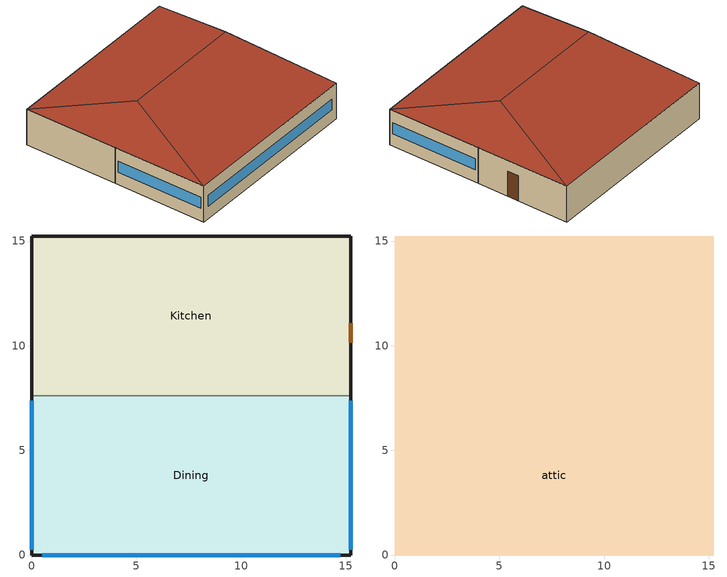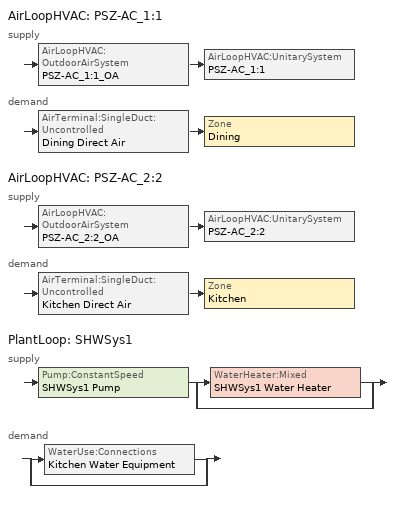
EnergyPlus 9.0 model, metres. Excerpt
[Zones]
Dining
 floor ground (Dining_Floor_Ffactor): 15.24,7.62 15.24,0 0,0 0,7.62 z0
 wall outside (nonres_ext_wall): 0,7.62 0,0 15.24,0 15.24,7.62 z0:3.05
 wall to Kitchen (int_wall): 15.24,7.62 0,7.62 z0:3.05
 window (NonreseastwestWindow_U_0.29_SHGC_0.45): 15.24,0.25 15.24,7.37 / 0,7.37 0,0.25 z1.07:1.98
 window (NonresWindow_U_0.29_SHGC_0.45): 0.51,0 14.73,0 z1.07:1.98
Kitchen
 floor ground (Kitchen_Floor_Ffactor): 15.24,15.24 15.24,7.62 0,7.62 0,15.24 z0
 wall outside (nonres_ext_wall): 15.24,7.62 15.24,15.24 0,15.24 0,7.62 z0:3.05
 door (Swinging Door_con): 15.24,10.15 15.24,11.06 z0:2.13
attic
 floor to Dining (nonres_roof_floor): 0,0 0,7.62 15.24,7.62 15.24,0 z3.05
 floor to Kitchen (nonres_roof_floor): 15.24,15.24 15.24,7.62 0,7.62 0,15.24 z3.05
 roof outside (AtticRoofDeck): 0,15.24,3.05 0,0,3.05 2.54,7.62,5.59; 15.24,0,3.05 15.24,15.24,3.05 12.7,7.62,5.59; 15.24,15.24,3.05 0,15.24,3.05 2.54,7.62,5.59 12.7,7.62,5.59; 0,0,3.05 15.24,0,3.05 12.7,7.62,5.59 2.54,7.62,5.59
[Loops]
AirLoopHVAC 'PSZ-AC_1:1'
 supply: AirLoopHVAC:OutdoorAirSystem 'PSZ-AC_1:1_OA' > AirLoopHVAC:UnitarySystem 'PSZ-AC_1:1'
 demand: AirTerminal:SingleDuct:Uncontrolled 'Dining Direct Air' > Zone 'Dining'
AirLoopHVAC 'PSZ-AC_2:2'
 supply: AirLoopHVAC:OutdoorAirSystem 'PSZ-AC_2:2_OA' > AirLoopHVAC:UnitarySystem 'PSZ-AC_2:2'
 demand: AirTerminal:SingleDuct:Uncontrolled 'Kitchen Direct Air' > Zone 'Kitchen'
PlantLoop 'SHWSys1'
 supply: Pump:ConstantSpeed 'SHWSys1 Pump' > split
  | WaterHeater:Mixed 'SHWSys1 Water Heater'
  | bypass
 demand: split
  | WaterUse:Connections 'Kitchen Water Equipment'
  | bypass
[Building]
RestaurantFastFood: North Axis {deg}=0; Terrain=City; Loads Convergence Tolerance Value=0.04; Temperature Convergence Tolerance Value {deltaC}=0.2; Solar Distribution=FullInteriorAndExterior; Maximum Number of Warmup Days=25; Minimum Number of Warmup Days=6
[Site:Location]
Site:Location=International Falls Intl Ap_MN_USA Design_Conditions; Latitude {N+ S-}=48.57; Longitude {W- E+}=-93.4; Time Zone Relative to GMT {GMT+/-}=-6; Elevation {m}=359
[SizingPeriod:DesignDay] Day of Month=21; Dry-Bulb Temperature Range Modifier Type=DefaultMultipliers; Humidity Condition Type=Wetbulb; Barometric Pressure {Pa}=97086; Rain {Yes/No}=No; Snow on ground {Yes/No}=No; Daylight Savings Time Indicator=No
Name | Month | Day Type | Maximum Dry-Bulb Temperature {C} | Daily Dry-Bulb Temperature Range {C} | Wetbulb at Maximum Dry-Bulb {C} | Wind Speed {m/s} design conditions vs. traditional 6.71 m/s (15 mph) | Wind Direction {Degrees; N=0, S=180} | Solar Model Indicator | Clearness {0.0 to 1.1} | Wind Speed {m/s} design conditions vs. traditional 3.35 m/s (7mph) | ASHRAE Clear Sky Optical Depth for Beam Irradiance (taub) | ASHRAE Clear Sky Optical Depth for Diffuse Irradiance (taud)
International Falls Intl Ap Ann Htg 99.6% Condns DB | 1 | WinterDesignDay | -32.7 | 0 | -32.7 | 2.4 | 210 | ASHRAEClearSky | 0
International Falls Intl Ap Ann Clg .4% Condns DB=>MWB | 7 | SummerDesignDay | 30.1 | 12.4 | 21.1 |  | 200 | ASHRAETau |  | 4.7 | 0.405 | 2.2
[Site:WaterMainsTemperature]
Calculation Method=Correlation; Annual average outdoor air temperature {C}=3.29167; Maximum difference in monthly average outdoor air temperatures {C}=36.6
[Site:GroundTemperature:FCfactorMethod]
January Ground Temperature {C}=5.4; February Ground Temperature {C}=-2; March Ground Temperature {C}=-14.6; April Ground Temperature {C}=-16.9; May Ground Temperature {C}=-11.5; June Ground Temperature {C}=-6.2; July Ground Temperature {C}=4; August Ground Temperature {C}=13.4; September Ground Temperature {C}=18; October Ground Temperature {C}=19.7; November Ground Temperature {C}=17.9; December Ground Temperature {C}=12.3
[Material:NoMass]
Opaque Door panel_con: MediumRough, 0.475973, 0.9, 0.7, 0.7
Nonres_Roof_Insulation: MediumSmooth, 8.09878, 0.9, 0.7, 0.7
Nonres_Exterior_Wall_Insulation: MediumSmooth, 3.06958, 0.9, 0.7, 0.7
[Construction]
Swinging Door_con: Opaque Door panel_con
InteriorFurnishings: Std Wood 6inch
AtticRoofDeck: F12 Asphalt shingles, G02 16mm plywood
int_wall: G01 13mm gypsum board, G01 13mm gypsum board
nonres_roof_floor: G01 16mm gypsum board, Nonres_Roof_Insulation
nonres_ext_wall: F07 25mm stucco, G01 16mm gypsum board, Nonres_Exterior_Wall_Insulation, G01 16mm gypsum board
NonresWindow_U_0.29_SHGC_0.45: Nonres Window Glazing Layer
NonreseastwestWindow_U_0.29_SHGC_0.45: Nonres East West Glazing Layer
[Material]
Name | Roughness | Thickness {m} | Conductivity {W/m-K} | Density {kg/m3} | Specific Heat {J/kg-K} | Thermal Absorptance | Solar Absorptance | Visible Absorptance | Absorptance:Thermal | Absorptance:Solar | Absorptance:Visible
Std Wood 6inch | MediumSmooth | 0.15 | 0.12 | 540 | 1210 | 0.9 | 0.7 | 0.7
F07 25mm stucco | Smooth | 0.0254 | 0.72 | 1856 | 840 | 0.9 | 0.7 | 0.7
F12 Asphalt shingles | VeryRough | 0.0032 | 0.04 | 1120 | 1260 |  |  |  | 0.9 | 0.7
G01 13mm gypsum board | Smooth | 0.0127 | 0.16 | 800 | 1090 |  |  |  | 0.9 | 0.7 | 0.5
G01 16mm gypsum board | MediumSmooth | 0.0159 | 0.16 | 800 | 1090
G02 16mm plywood | Smooth | 0.0159 | 0.12 | 544 | 1210
[WindowMaterial:SimpleGlazingSystem] U-Factor {W/m2-K}=1.6467; Solar Heat Gain Coefficient=0.45; Visible Transmittance=0.45
Nonres Window Glazing Layer; Nonres East West Glazing Layer
[Construction:FfactorGroundFloor] F-Factor=0.6924; Area=116.171; PerimeterExposed=30.4856
Dining_Floor_Ffactor; Kitchen_Floor_Ffactor
[Zone] Type=1; Multiplier=1; Floor Area {m2}=autocalculate
Name | Ceiling Height {m} | Volume {m3} | Part of Total Floor Area
Dining; Kitchen | 3.0488 | 354.1836 | Yes
attic | -9999 | 262.3406 | No
[InternalMass] Construction=InteriorFurnishings; Surface Area {m2}=232.343
Name | Zone
Dining_InternalMass_1 | Dining
Kitchen_InternalMass_1 | Kitchen
[People] Number of People Schedule=BLDG_OCC_SCH; Fraction Radiant=0.3; Sensible Heat Fraction=AUTOCALCULATE; Activity Level Schedule=ACTIVITY_SCH; Enable ASHRAE 55 Comfort Warnings=No; Mean Radiant Temperature Calculation Type=ZoneAveraged; Work Efficiency Schedule=WORK_EFF_SCH; Clothing Insulation Calculation Method=ClothingInsulationSchedule; Clothing Insulation Schedule=CLOTHING_SCH; Air Velocity Schedule=AIR_VELO_SCH; Thermal Comfort Model 1 Type=FANGER
Name | Zone or ZoneList | Number of People Calculation Method | Zone Floor Area per Person {m2/person} | Number of People
Dining | Dining | Area/Person | 1.327
Kitchen | Kitchen | People |  | 6.2733
[Lights] Design Level Calculation Method=Watts/Area; Return Air Fraction=0; Fraction Radiant=0.7; Fraction Visible=0.2; Fraction Replaceable=1; Return Air Fraction Calculated from Plenum Temperature=No
Name | Zone or ZoneList | Schedule | Watts per Zone Floor Area {W/m2}
Dining_Lights | Dining | BLDG_LIGHT_DINING_SCH | 6.10314
Kitchen_Lights | Kitchen | BLDG_LIGHT_KITCHEN_SCH | 10.2688
[ElectricEquipment] Design Level Calculation Method=EquipmentLevel
Name | Zone or ZoneList | Schedule | Design Level {W} | Fraction Latent | Fraction Radiant | Fraction Lost
Dining_MiscElec_Equip | Dining | BLDG_EQUIP_SCH | 13567.3 | 0.25 | 0.3 | 0
Kitchen_MiscElec_Equip | Kitchen | BLDG_EQUIP_SCH | 31468.7 | 0.25 | 0.3 | 0.3
Kitchen_Reach-in-Freezer | Kitchen | Always_on | 457.5 | 0 | 0.25 | 0
Kitchen_Reach-in-Refrigerator | Kitchen | Always_on | 570 | 0 | 0.25 | 0
[GasEquipment]
Kitchen_MiscGas_Equip: Zone or ZoneList=Kitchen; Schedule=FF_GAS_EQUIP_SCH; Design Level Calculation Method=EquipmentLevel; Design Level {W}=91932.6; Fraction Latent=0.1; Fraction Radiant=0.2; Fraction Lost=0.7
[Daylighting:Controls]
Dining_DaylCtrl: Zone=Dining; Daylighting Method=SplitFlux; Lighting Control Type=Stepped; Minimum Input Power Fraction for Continuous or ContinuousOff Dimming Control=0.3; Minimum Light Output Fraction for Continuous or ContinuousOff Dimming Control=0.2; Number of Stepped Control Steps=3; Probability Lighting will be Reset When Needed in Manual Stepped Control=1; Glare Calculation Daylighting Reference Point=Dining_DaylRefPt1; Glare Calculation Azimuth Angle of View Direction Clockwise from Zone y-Axis {deg}=180; Maximum Allowable Discomfort Glare Index=22; Daylighting Reference Point 1=Dining_DaylRefPt1; Fraction of Zone Controlled by Reference Point 1=0.38; Illuminance Setpoint at Reference Point 1 {lux}=215; Daylighting Reference Point 2=Dining_DaylRefPt2; Fraction of Zone Controlled by Reference Point 2=0; Illuminance Setpoint at Reference Point 2 {lux}=215
[ZoneInfiltration:DesignFlowRate] Temperature Term Coefficient=0; Velocity Squared Term Coefficient=0
Name | Zone or ZoneList | Schedule | Design Flow Rate Calculation Method | Flow per Exterior Surface Area {m3/s-m2} | Constant Term Coefficient | Velocity Term Coefficient | Design Flow Rate {m3/s}
Dining_Infiltration | Dining | INFIL_SCH_PNNL | flow/exteriorarea | 0.00056896 | 0 | 0.224
Dining_Door_Infiltration | Dining | DOOR_INFIL_SCH | Flow/Zone |  | 1 | 0 | 0.902835
Kitchen_Infiltration | Kitchen | INFIL_SCH_PNNL | flow/exteriorarea | 0.00056896 | 0 | 0.224
attic_Infiltration | attic | ALWAYS_ON | Flow/Zone |  | 1 | 0 | 0.0729
[Exterior:Lights] Control Option=AstronomicalClock
Name | Schedule | Design Level {W}
Exterior_Lights_a | Exterior_lighting_schedule_a | 92
Exterior_Lights_b | Exterior_lighting_schedule_b | 650
[Sizing:Zone] Zone Cooling Design Supply Air Temperature Input Method=SupplyAirTemperature; Zone Cooling Design Supply Air Temperature {C}=12.8; Zone Heating Design Supply Air Temperature Input Method=SupplyAirTemperature; Zone Heating Design Supply Air Temperature {C}=40; Zone Cooling Design Supply Air Humidity Ratio {kgWater/kgDryAir}=0.0085; Zone Heating Design Supply Air Humidity Ratio {kgWater/kgDryAir}=0.008; Cooling Design Air Flow Method=DesignDayWithLimit; Cooling Design Air Flow Rate {m3/s}=0; Cooling Minimum Air Flow Fraction=0; Heating Design Air Flow Method=DesignDay; Heating Design Air Flow Rate {m3/s}=0
Name | Design Specification Outdoor Air Object | Cooling Minimum Air Flow per Zone Floor Area {m3/s-m2} | Cooling Minimum Air Flow {m3/s}
Dining | SZ DSOA Dining | 0.00358118 | 0
Kitchen | SZ DSOA Kitchen | 0 | 1.14136
[DesignSpecification:OutdoorAir]
Name | Outdoor Air Method | Outdoor Air Flow per Zone Floor Area {m3/s-m2} | Outdoor Air Flow per Zone {m3/s}
SZ DSOA Dining | FLOW/AREA | 0.00358118 | 0
SZ DSOA Kitchen | Maximum | 0.000792347 | 1.14136
[Sizing:System] Type of Load to Size On=Sensible; Design Outdoor Air Flow Rate {m3/s}=AUTOSIZE; Central Heating Maximum System Air Flow Ratio=1; Preheat Design Temperature {C}=7; Preheat Design Humidity Ratio {kgWater/kgDryAir}=0.008; Precool Design Temperature {C}=12.8; Precool Design Humidity Ratio {kgWater/kgDryAir}=0.008; Central Cooling Design Supply Air Temperature {C}=12.8; Central Heating Design Supply Air Temperature {C}=40; 100% Outdoor Air in Cooling=No; 100% Outdoor Air in Heating=No; Central Cooling Design Supply Air Humidity Ratio {kgWater/kgDryAir}=0.0085; Central Heating Design Supply Air Humidity Ratio {kgWater/kgDryAir}=0.008; Cooling Supply Air Flow Rate Method=DesignDay; Cooling Supply Air Flow Rate {m3/s}=0; Heating Supply Air Flow Rate Method=DesignDay; Heating Supply Air Flow Rate {m3/s}=0; System Outdoor Air Method=ZoneSum; Zone Maximum Outdoor Air Fraction=1; Cooling Design Capacity Method=CoolingDesignCapacity; Cooling Design Capacity {W}=autosize; Heating Design Capacity Method=HeatingDesignCapacity; Heating Design Capacity {W}=autosize; Central Cooling Capacity Control Method=OnOff
Name | Type of Zone Sum to Use | Sizing Option
PSZ-AC_1:1 | Coincident
PSZ-AC_2:2 |  | Coincident
[Sizing:Plant]
SHWSys1: Loop Type=Heating; Design Loop Exit Temperature {C}=60; Loop Design Temperature Difference {deltaC}=5
[ZoneControl:Thermostat] Control Type Schedule=Dual Zone Control Type Sched
Name | Zone or ZoneList | Control 1
Dining Thermostat | Dining | Dining DualSPSched
Kitchen Thermostat | Kitchen | Kitchen DualSPSched
[ThermostatSetpoint:DualSetpoint]
Name | Heating Setpoint Temperature Schedule | Cooling Setpoint Temperature Schedule
Dining DualSPSched | HTGSETP_SCH_YES_OPTIMUM | CLGSETP_SCH_YES_OPTIMUM
Kitchen DualSPSched | HTGSETP_KITCHEN_SCH_YES_OPTIMUM | CLGSETP_KITCHEN_SCH_YES_OPTIMUM
[AirTerminal:SingleDuct:Uncontrolled] Availability Schedule=ALWAYS_ON; Maximum Air Flow Rate {m3/s}=AUTOSIZE
Dining Direct Air; Kitchen Direct Air
[Zone equipment]
Dining: Dining Exhaust Fan, Dining Direct Air
Kitchen: Kitchen Exhaust Fan, Kitchen Direct Air
[Fan:SystemModel]
PSZ-AC_1:1_addAQ Fan: HVACOperationSchd, AUTOSIZE, Discrete, 1, 622.5, 0.895, 1, AUTOSIZE, TotalEfficiencyAndPressure, 0.58175, 622.5, 2, 0.66, 0.4, 1, 1
PSZ-AC_2:2_addAQ Fan: HVACOperationSchd, AUTOSIZE, Discrete, 1, 622.5, 0.865, 1, AUTOSIZE, TotalEfficiencyAndPressure, 0.56225, 622.5, 2, 0.66, 0.4, 1, 1
[Fan:ZoneExhaust] Availability Schedule=Hours_of_operation
Name | Fan Total Efficiency | Pressure Rise {Pa} | Maximum Flow Rate {m3/s} | Fan Efficiency Saving of Addendum AJ (Fractional HP Fan Motors) is modelled here. | Maximum Flow Rate {m3/s} this is the real exhaust fan flow 3300 cfm. | Balanced Exhaust Fraction Schedule
Dining Exhaust Fan | 1 | 0 | 0.416067
Kitchen Exhaust Fan |  | 124.5 |  | 0.385 | 1.557427 | Kitchen Exhaust Fan Balanced Exhaust Fraction Schedule
[Coil:Cooling:DX:MultiSpeed]
PSZ-AC_1:1_CoolC DXCoil: ALWAYS_ON, AirCooled, No, No, 10, 2, Electricity, 2, 20485.6, 0.68641, 3.73224, 1.14627, 0, PSZ-AC_CoolCLennoxStandard10Ton_TGA120S2B_CapFT, PSZ-AC_CoolCLennoxStandard10Ton_TGA120S2B_CapFF, PSZ-AC_CoolCLennoxStandard10Ton_TGA120S2B_EIRFT, PSZ-AC_CoolCLennoxStandard10Ton_TGA120S2B_EIRFFF, PSZ-AC_CoolCLennoxStandard10Ton_TGA120S2B_PLR, 0.2, 0.9, 40971.13, 0.68641, 3.73224, 1.71941, 0, PSZ-AC_CoolCLennoxStandard10Ton_TGA120S2B_CapFT, PSZ-AC_CoolCLennoxStandard10Ton_TGA120S2B_CapFF, PSZ-AC_CoolCLennoxStandard10Ton_TGA120S2B_EIRFT, PSZ-AC_CoolCLennoxStandard10Ton_TGA120S2B_EIRFFF, PSZ-AC_CoolCLennoxStandard10Ton_TGA120S2B_PLR, 0.2, 0.9
PSZ-AC_2:2_CoolC DXCoil: ALWAYS_ON, AirCooled, No, No, 10, 2, Electricity, 2, 15463.29, 0.67608, 3.79883, 0.830273, 0, PSZ-AC_CoolCLennoxStandard10Ton_TGA120S2B_CapFT, PSZ-AC_CoolCLennoxStandard10Ton_TGA120S2B_CapFF, PSZ-AC_CoolCLennoxStandard10Ton_TGA120S2B_EIRFT, PSZ-AC_CoolCLennoxStandard10Ton_TGA120S2B_EIRFFF, PSZ-AC_CoolCLennoxStandard10Ton_TGA120S2B_PLR, 0.2, 0.9, 30926.58, 0.67608, 3.79883, 1.24541, 0, PSZ-AC_CoolCLennoxStandard10Ton_TGA120S2B_CapFT, PSZ-AC_CoolCLennoxStandard10Ton_TGA120S2B_CapFF, PSZ-AC_CoolCLennoxStandard10Ton_TGA120S2B_EIRFT, PSZ-AC_CoolCLennoxStandard10Ton_TGA120S2B_EIRFFF, PSZ-AC_CoolCLennoxStandard10Ton_TGA120S2B_PLR, 0.2, 0.9
[Coil:Heating:Fuel] Availability Schedule=ALWAYS_ON; Fuel Type=NaturalGas; Burner Efficiency=0.8; Nominal Capacity {W}=AUTOSIZE
PSZ-AC_1:1_HeatC; PSZ-AC_2:2_HeatC
[AirLoopHVAC:UnitarySystem] Control Type=Load; Dehumidification Control Type=None; Availability Schedule=ALWAYS_ON; Fan Placement=DrawThrough; Supply Air Fan Operating Mode Schedule=HVACOperationSchd; DX Heating Coil Sizing Ratio=1; Use DOAS DX Cooling Coil=No; Minimum Supply Air Temperature {C}=2; Latent Load Control=SensibleOnlyLoadControl; Cooling Supply Air Flow Rate Method=SupplyAirFlowRate; Cooling Supply Air Flow Rate {m3/s}=AUTOSIZE; Heating Supply Air Flow Rate Method=SupplyAirFlowRate; Heating Supply Air Flow Rate {m3/s}=AUTOSIZE; No Load Supply Air Flow Rate Method=SupplyAirFlowRate; No Load Supply Air Flow Rate {m3/s}=AUTOSIZE; Maximum Supply Air Temperature {C}=AUTOSIZE
Name | Controlling Zone or Thermostat Location | Supply Fan | Heating Coil | Cooling Coil | Design Specification Multispeed Object
PSZ-AC_1:1 | Dining | PSZ-AC_1:1_addAQ Fan | PSZ-AC_1:1_HeatC | PSZ-AC_1:1_CoolC DXCoil | PSZ-AC_1:1_Unitary_Package_DX_Perf
PSZ-AC_2:2 | Kitchen | PSZ-AC_2:2_addAQ Fan | PSZ-AC_2:2_HeatC | PSZ-AC_2:2_CoolC DXCoil | PSZ-AC_2:2_Unitary_Package_DX_Perf
[UnitarySystemPerformance:Multispeed]
PSZ-AC_1:1_Unitary_Package_DX_Perf; PSZ-AC_2:2_Unitary_Package_DX_Perf: 2, 2, No, 0.66, 1, 0.66, 1, 1
[Controller:OutdoorAir] Minimum Outdoor Air Flow Rate {m3/s}=AUTOSIZE; Maximum Outdoor Air Flow Rate {m3/s}=AUTOSIZE; Economizer Control Type=DifferentialDryBulb; Economizer Control Action Type=ModulateFlow; Lockout Type=LockoutWithHeating; Minimum Limit Type=FixedMinimum
Name | Minimum Outdoor Air Schedule | Maximum Fraction of Outdoor Air Schedule
PSZ-AC_1:1_OA_Controller | MinOA_MotorizedDamper_Sched | SZ_system_OA_Max_Frac_SCH
PSZ-AC_2:2_OA_Controller | MINOA_FFKITCH_SCHED
[AirLoopHVAC] Design Supply Air Flow Rate {m3/s}=AUTOSIZE
PSZ-AC_1:1; PSZ-AC_2:2
[Pump:ConstantSpeed]
SHWSys1 Pump: Design Flow Rate {m3/s}=autosize; Design Pump Head {Pa}=0.001; Design Power Consumption {W}=AUTOSIZE; Motor Efficiency=0.3; Fraction of Motor Inefficiencies to Fluid Stream=0; Pump Control Type=Intermittent
[WaterHeater:Mixed]
SHWSys1 Water Heater: Tank Volume {m3}=0.378541; Setpoint Temperature Schedule=SHWSys1 Water Heater Setpoint Temperature Schedule Name; Deadband Temperature Difference {deltaC}=2; Maximum Temperature Limit {C}=82.2222; Heater Control Type=Cycle; Heater Maximum Capacity {W}=29307.11; Heater Fuel Type=NATURALGAS; Heater Thermal Efficiency=0.80804; Off Cycle Parasitic Fuel Consumption Rate {W}=722; Off Cycle Parasitic Fuel Type=NATURALGAS; Off Cycle Parasitic Heat Fraction to Tank=0.8; On Cycle Parasitic Fuel Consumption Rate {W}=722; On Cycle Parasitic Fuel Type=NATURALGAS; Ambient Temperature Indicator=zone; Ambient Temperature Zone=KITCHEN; Off Cycle Loss Coefficient to Ambient Temperature {W/K}=7.56156; On Cycle Loss Coefficient to Ambient Temperature {W/K}=7.56156; Use Side Effectiveness=1; Source Side Effectiveness=1; Use Side Design Flow Rate {m3/s}=AUTOSIZE; Source Side Design Flow Rate {m3/s}=AUTOSIZE; Indirect Water Heating Recovery Time {hr}=1.5
[PlantLoop]
SHWSys1: Fluid Type=Water; Plant Equipment Operation Scheme=SHWSys1 Loop Operation Scheme List; Maximum Loop Temperature {C}=60; Minimum Loop Temperature {C}=10; Maximum Loop Flow Rate {m3/s}=AUTOSIZE; Minimum Loop Flow Rate {m3/s}=0; Plant Loop Volume {m3}=AUTOSIZE; Load Distribution Scheme=Optimal
[PlantEquipmentList]
SHWSys1 Equipment List: SHWSys1 Water Heater
[PlantEquipmentOperation:HeatingLoad]
SHWSys1 Operation Scheme: Load Range 1 Lower Limit {W}=0; Load Range 1 Upper Limit {W}=1000000000000000; Range 1 Equipment List=SHWSys1 Equipment List
[PlantEquipmentOperationSchemes]
SHWSys1 Loop Operation Scheme List: Control Scheme 1=SHWSys1 Operation Scheme; Control Scheme 1 Schedule=PlantOnSched
[AvailabilityManager:NightCycle] Applicability Schedule=Always_On; Fan Schedule=HVACOperationSchd; Control Type=CycleOnAny; Thermostat Tolerance {deltaC}=1; Cycling Run Time Control Type=FixedRunTime; Cycling Run Time {s}=1800
PSZ-AC_1:1 Availability Manager; PSZ-AC_2:2 Availability Manager
[SetpointManager:Scheduled]
SHWSys1 Loop Setpoint Manager: Control Variable=Temperature; Schedule=SHWSys1-Loop-Temp-Schedule; Setpoint Node or NodeList=SHWSys1 Supply Outlet Node
[SetpointManager:SingleZone:Heating] Control Variable=Temperature; Minimum Supply Air Temperature {C}=12.8; Maximum Supply Air Temperature {C}=40
Name | Control Zone | Setpoint Node or NodeList
SupAirTemp MngrDining - Htg | Dining | PSZ-AC_1:1 Zone Equipment Inlet Node
SupAirTemp MngrKitchen - Htg | Kitchen | PSZ-AC_2:2 Zone Equipment Inlet Node
[SetpointManager:SingleZone:Cooling] Control Variable=Temperature; Minimum Supply Air Temperature {C}=12.8; Maximum Supply Air Temperature {C}=99
Name | Control Zone | Setpoint Node or NodeList
SupAirTemp MngrDining - Clg | Dining | PSZ-AC_1:1 Supply Equipment Outlet Node
SupAirTemp MngrKitchen - Clg | Kitchen | PSZ-AC_2:2 Supply Equipment Outlet Node
[SetpointManager:MixedAir] Control Variable=Temperature
Name | Setpoint Node or NodeList
PSZ-AC_1:1_CoolC SAT Manager | PSZ-AC_1:1_CoolC-PSZ-AC_1:1_HeatCNode
PSZ-AC_1:1_HeatC MixedAir Manager | PSZ-AC_1:1_HeatC-PSZ-AC_1:1 FanNode
PSZ-AC_1:1_OAMixed Air Temp Manager | PSZ-AC_1:1_OA-PSZ-AC_1:1_CoolCNode
PSZ-AC_2:2_CoolC SAT Manager | PSZ-AC_2:2_CoolC-PSZ-AC_2:2_HeatCNode
PSZ-AC_2:2_HeatC MixedAir Manager | PSZ-AC_2:2_HeatC-PSZ-AC_2:2 FanNode
PSZ-AC_2:2_OAMixed Air Temp Manager | PSZ-AC_2:2_OA-PSZ-AC_2:2_CoolCNode
[Refrigeration:Case] Availability Schedule=ALWAYS_ON; Zone=Kitchen; Rated Ambient Temperature {C}=23.88; Rated Ambient Relative Humidity {percent}=55; Latent Case Credit Curve Type=CaseTemperatureMethod; Standard Case Lighting Power per Unit Length {W/m}=33; Case Lighting Schedule=walkin_occ_lght_sch; Fraction of Lighting Energy to Case=1; Case Anti-Sweat Heater Power per Unit Length {W/m}=0; Minimum Anti-Sweat Heater Power per Unit Length {W/m}=0; Anti-Sweat Heater Control Type=None; Humidity at Zero Anti-Sweat Heater Energy {percent}=0; Case Height {m}=0; Defrost Energy Correction Curve Type=None
Name | Rated Total Cooling Capacity per Unit Length {W/m} | Rated Latent Heat Ratio | Rated Runtime Fraction | Case Length {m} | Case Operating Temperature {C} | Latent Case Credit Curve | Standard Case Fan Power per Unit Length {W/m} | Operating Case Fan Power per Unit Length {W/m} | Fraction of Anti-Sweat Heater Energy to Case | Case Defrost Power per Unit Length {W/m} | Case Defrost Type | Case Defrost Schedule | Case Defrost Drip-Down Schedule | Under Case HVAC Return Air Fraction | Refrigerated Case Restocking Schedule | Case Credit Fraction Schedule
Kitchen_Case:1_WALKINFREEZER | 688 | 0.1 | 0.4 | 2.44 | -23 | Kitchen_Case:1_WALKINFREEZERSingleShelfHorizontal_LatentEnergyMult | 21.1429 | 21.1429 | 0 | 1291.7 | Electric | Kitchen_Case:1_WALKINFREEZER_CaseDefrost2aDaySched | Kitchen_Case:1_WALKINFREEZER_CaseDripDown2aDaySched | 0 | Kitchen_Case:1_WALKINFREEZER_WalkInStockingSched | Kitchen_Case:1_WALKINFREEZER_CaseCreditReduxSched
Kitchen_Case:2_SELFCONTAINEDDISPLAYCASE | 734 | 0.08 | 0.85 | 3.05 | 2 | Kitchen_Case:2_SELFCONTAINEDDISPLAYCASEMultiShelfVertical_LatentEnergyMult | 18.8571 | 18.8571 | 0.2 | 0 | None |  |  | 0.05 | Kitchen_Case:2_SELFCONTAINEDDISPLAYCASE_CaseStockingSched
[Refrigeration:CompressorRack] Heat Rejection Location=ZONE; Design Condenser Fan Power {W}=330; Condenser Type=AIRCOOLED
Name | Design Compressor Rack COP {W/W} | Compressor Rack COP Function of Temperature Curve | Condenser Fan Power Function of Temperature Curve | Refrigeration Case Name or WalkIn Name or CaseAndWalkInList
RACK1 | 1.5 | RACK1_RackCOPfTCurve | RACK1_RackCondFanCurve2 | RACK1CaseList
RACK2 | 3 | RACK2_RackCOPfTCurve |  | RACK2CaseList
[Refrigeration:CaseAndWalkInList]
Name | Case or WalkIn 1
RACK1CaseList | Kitchen_Case:1_WALKINFREEZER
RACK2CaseList | Kitchen_Case:2_SELFCONTAINEDDISPLAYCASE
[WaterUse:Equipment]
Kitchen Water Equipment: Peak Flow Rate {m3/s}=9.598E-5; Flow Rate Fraction Schedule=BLDG_SWH_SCH; Target Temperature Schedule=Kitchen Water Equipment Temp Sched; Hot Water Supply Temperature Schedule=Kitchen Water Equipment Hot Supply Temp Sched; Zone=Kitchen; Sensible Fraction Schedule=Kitchen Water Equipment Sensible fract sched; Latent Fraction Schedule=Kitchen Water Equipment Latent fract sched
[WaterUse:Connections]
Kitchen Water Equipment: Water Use Equipment 1=Kitchen Water Equipment
[EnergyManagementSystem:Sensor]
OAT_F: Output:Variable or Output:Meter=Site Outdoor Air Drybulb Temperature
[Schedule:Compact]
BLDG_LIGHT_DINING_SCH: Through: 12/31, For: Weekday, Until: 1:00, 0.142755, Until: 5:00, 0.15, Until: 6:00, 0.19034, Until: 8:00, 0.38068, Until: 10:00, 0.57102, Until: 22:00, 0.85653, Until: 23:00, 0.47585, Until: 24:00, 0.28551, For: Saturday, Until: 1:00, 0.19034, Until: 6:00, 0.15, Until: 8:00, 0.28551, Until: 10:00, 0.57102, Until: 17:00, 0.76136, Until: 22:00, 0.85653, Until: 23:00, 0.47585, Until: 24:00, 0.28551, For: SummerDesignDay, Until: 24:00, 1, For: WinterDesignDay, Until: 24:00, 0, For: Sunday Holidays AllOtherDays, Until: 1:00, 0.19034, Until: 6:00, 0.15, Until: 8:00, 0.28551, Until: 10:00, 0.47585, Until: 16:00, 0.66619, Until: 22:00, 0.57102, Until: 23:00, 0.47585, Until: 24:00, 0.28551
BLDG_LIGHT_KITCHEN_SCH: Through: 12/31, For: Weekday, Until: 1:00, 0.13302, Until: 5:00, 0.15, Until: 6:00, 0.17736, Until: 8:00, 0.35472, Until: 10:00, 0.53208, Until: 22:00, 0.79812, Until: 23:00, 0.4434, Until: 24:00, 0.26604, For: Saturday, Until: 1:00, 0.17736, Until: 6:00, 0.15, Until: 8:00, 0.26604, Until: 10:00, 0.53208, Until: 17:00, 0.70944, Until: 22:00, 0.79812, Until: 23:00, 0.4434, Until: 24:00, 0.26604, For: SummerDesignDay, Until: 24:00, 1, For: WinterDesignDay, Until: 24:00, 0, For: Sunday Holidays AllOtherDays, Until: 1:00, 0.17736, Until: 6:00, 0.15, Until: 8:00, 0.26604, Until: 10:00, 0.4434, Until: 16:00, 0.62076, Until: 22:00, 0.53208, Until: 23:00, 0.4434, Until: 24:00, 0.26604
BLDG_EQUIP_SCH: Through: 12/31, For: Weekdays, Until: 01:00, 0.03, Until: 02:00, 0.02, Until: 03:00, 0.03, Until: 04:00, 0.02, Until: 05:00, 0.05, Until: 06:00, 0.12, Until: 07:00, 0.13, Until: 08:00, 0.15, Until: 09:00, 0.18, Until: 10:00, 0.21, Until: 11:00, 0.26, Until: 12:00, 0.29, Until: 13:00, 0.27, Until: 14:00, 0.25, Until: 15:00, 0.23, Until: 16:00, 0.23, Until: 17:00, 0.26, Until: 18:00, 0.26, Until: 19:00, 0.24, Until: 20:00, 0.22, Until: 21:00, 0.2, Until: 22:00, 0.18, Until: 23:00, 0.09, Until: 24:00, 0.03, For: Saturday, Until: 01:00, 0.03, Until: 02:00, 0.02, Until: 03:00, 0.03, Until: 04:00, 0.02, Until: 05:00, 0.05, Until: 06:00, 0.12, Until: 07:00, 0.13, Until: 08:00, 0.15, Until: 09:00, 0.18, Until: 10:00, 0.21, Until: 11:00, 0.26, Until: 12:00, 0.29, Until: 13:00, 0.27, Until: 14:00, 0.25, Until: 15:00, 0.23, Until: 16:00, 0.23, Until: 17:00, 0.26, Until: 18:00, 0.26, Until: 19:00, 0.24, Until: 20:00, 0.22, Until: 21:00, 0.2, Until: 22:00, 0.18, Until: 23:00, 0.09, Until: 24:00, 0.03, For: SummerDesignDay, Until: 24:00, 0.29, For: WinterDesignDay, Until: 24:00, 0, For: Sunday Holidays AllOtherDays, Until: 01:00, 0.03, Until: 02:00, 0.02, Until: 03:00, 0.03, Until: 04:00, 0.02, Until: 05:00, 0.05, Until: 06:00, 0.12, Until: 07:00, 0.13, Until: 08:00, 0.15, Until: 09:00, 0.18, Until: 10:00, 0.21, Until: 11:00, 0.26, Until: 12:00, 0.29, Until: 13:00, 0.27, Until: 14:00, 0.25, Until: 15:00, 0.23, Until: 16:00, 0.23, Until: 17:00, 0.26, Until: 18:00, 0.26, Until: 19:00, 0.24, Until: 20:00, 0.22, Until: 21:00, 0.2, Until: 22:00, 0.18, Until: 23:00, 0.09, Until: 24:00, 0.03
FF_GAS_EQUIP_SCH: Through: 12/31, For: Weekdays Saturday, Until: 01:00, 0.03, Until: 02:00, 0.02, Until: 03:00, 0.03, Until: 04:00, 0.02, Until: 05:00, 0.05, Until: 06:00, 0.12, Until: 07:00, 0.13, Until: 08:00, 0.15, Until: 09:00, 0.18, Until: 10:00, 0.21, Until: 11:00, 0.26, Until: 12:00, 0.29, Until: 13:00, 0.27, Until: 14:00, 0.25, Until: 15:00, 0.23, Until: 16:00, 0.23, Until: 17:00, 0.26, Until: 18:00, 0.26, Until: 19:00, 0.24, Until: 20:00, 0.22, Until: 21:00, 0.2, Until: 22:00, 0.18, Until: 23:00, 0.09, Until: 24:00, 0.03, For: SummerDesignDay, Until: 24:00, 0.29, For: WinterDesignDay, Until: 24:00, 0, For: Sunday Holidays AllOtherDays, Until: 01:00, 0.03, Until: 02:00, 0.02, Until: 03:00, 0.03, Until: 04:00, 0.02, Until: 05:00, 0.05, Until: 06:00, 0.12, Until: 07:00, 0.13, Until: 08:00, 0.15, Until: 09:00, 0.18, Until: 10:00, 0.21, Until: 11:00, 0.26, Until: 12:00, 0.29, Until: 13:00, 0.27, Until: 14:00, 0.25, Until: 15:00, 0.23, Until: 16:00, 0.23, Until: 17:00, 0.26, Until: 18:00, 0.26, Until: 19:00, 0.24, Until: 20:00, 0.22, Until: 21:00, 0.2, Until: 22:00, 0.18, Until: 23:00, 0.09, Until: 24:00, 0.03
BLDG_OCC_SCH: Through: 12/31, For: Weekdays, Until: 01:00, 0.05, Until: 05:00, 0, Until: 06:00, 0.05, Until: 07:00, 0.1, Until: 10:00, 0.4, Until: 11:00, 0.2, Until: 12:00, 0.5, Until: 13:00, 0.8, Until: 14:00, 0.7, Until: 15:00, 0.4, Until: 16:00, 0.2, Until: 17:00, 0.25, Until: 18:00, 0.5, Until: 21:00, 0.8, Until: 22:00, 0.5, Until: 23:00, 0.35, Until: 24:00, 0.2, For: SummerDesignDay, Until: 24:00, 1, For: WinterDesignDay, Until: 24:00, 0, For: Saturday, Until: 01:00, 0.05, Until: 06:00, 0, Until: 07:00, 0.05, Until: 09:00, 0.5, Until: 10:00, 0.4, Until: 11:00, 0.2, Until: 12:00, 0.45, Until: 14:00, 0.5, Until: 15:00, 0.35, Until: 18:00, 0.3, Until: 19:00, 0.7, Until: 20:00, 0.9, Until: 21:00, 0.7, Until: 22:00, 0.65, Until: 23:00, 0.55, Until: 24:00, 0.35, For: Sunday Holidays AllOtherDays, Until: 01:00, 0.05, Until: 06:00, 0, Until: 07:00, 0.05, Until: 09:00, 0.5, Until: 11:00, 0.2, Until: 12:00, 0.3, Until: 14:00, 0.5, Until: 15:00, 0.3, Until: 16:00, 0.2, Until: 17:00, 0.25, Until: 18:00, 0.35, Until: 19:00, 0.55, Until: 20:00, 0.65, Until: 21:00, 0.7, Until: 22:00, 0.35, Until: 24:00, 0.2
DOOR_INFIL_SCH: Through: 12/31, For: Weekdays, Until: 06:00, 0, Until: 07:00, 0.144, Until: 10:00, 0.462, Until: 11:00, 0.258, Until: 12:00, 0.558, Until: 13:00, 0.829, Until: 14:00, 0.74, Until: 15:00, 0.462, Until: 16:00, 0.258, Until: 17:00, 0.363, Until: 18:00, 0.558, Until: 21:00, 0.829, Until: 22:00, 0.558, Until: 23:00, 0.363, Until: 24:00, 0.258, For: SummerDesignDay, Until: 24:00, 1, For: WinterDesignDay, Until: 24:00, 0, For: Saturday, Until: 06:00, 0, Until: 07:00, 0.144, Until: 09:00, 0.558, Until: 10:00, 0.462, Until: 11:00, 0.258, Until: 12:00, 0.462, Until: 14:00, 0.558, Until: 15:00, 0.462, Until: 18:00, 0.363, Until: 19:00, 0.74, Until: 20:00, 0.915, Until: 21:00, 0.74, Until: 22:00, 0.65, Until: 23:00, 0.558, Until: 24:00, 0.363, For: Sunday Holidays AllOtherDays, Until: 06:00, 0, Until: 07:00, 0.144, Until: 09:00, 0.558, Until: 11:00, 0.258, Until: 12:00, 0.363, Until: 14:00, 0.558, Until: 15:00, 0.363, Until: 16:00, 0.258, Until: 17:00, 0.363, Until: 18:00, 0.462, Until: 19:00, 0.558, Until: 20:00, 0.65, Until: 21:00, 0.74, Until: 22:00, 0.462, Until: 24:00, 0.258
BLDG_SWH_SCH: Through: 12/31, For: Weekdays, Until: 01:00, 0, Until: 06:00, 0, Until: 07:00, 0.15, Until: 08:00, 0.15, Until: 09:00, 0.33, Until: 10:00, 0.13, Until: 11:00, 0.1, Until: 12:00, 0.72, Until: 13:00, 0.31, Until: 14:00, 0.98, Until: 15:00, 0.92, Until: 16:00, 0.22, Until: 17:00, 0.31, Until: 18:00, 0.23, Until: 19:00, 0.16, Until: 20:00, 0.1, Until: 21:00, 0.4, Until: 22:00, 0.42, Until: 23:00, 0.43, Until: 24:00, 0.15, For: SummerDesignDay WinterDesignDay, Until: 01:00, 0, Until: 06:00, 0, Until: 07:00, 0, Until: 08:00, 0.15, Until: 09:00, 0.15, Until: 10:00, 0.15, Until: 11:00, 0.1, Until: 12:00, 0.72, Until: 13:00, 0.6, Until: 14:00, 0.98, Until: 15:00, 0.92, Until: 16:00, 0.25, Until: 17:00, 0.25, Until: 18:00, 0.23, Until: 19:00, 0.16, Until: 20:00, 0.1, Until: 21:00, 0.4, Until: 22:00, 0.42, Until: 23:00, 0.43, Until: 24:00, 0.15, For: Sunday Holidays AllOtherDays, Until: 01:00, 0, Until: 06:00, 0, Until: 07:00, 0, Until: 08:00, 0.15, Until: 09:00, 0.15, Until: 10:00, 0.15, Until: 11:00, 0.1, Until: 12:00, 0.72, Until: 13:00, 0.6, Until: 14:00, 0.98, Until: 15:00, 0.92, Until: 16:00, 0.25, Until: 17:00, 0.25, Until: 18:00, 0.23, Until: 19:00, 0.16, Until: 20:00, 0.1, Until: 21:00, 0.4, Until: 22:00, 0.42, Until: 23:00, 0.43, Until: 24:00, 0
Hours_of_operation; HVACOperationSchd: Through: 12/31, For: Weekday SummerDesignDay, Until: 01:00, 1, Until: 05:00, 0, Until: 24:00, 1, For: Saturday WinterDesignDay, Until: 01:00, 1, Until: 05:00, 0, Until: 24:00, 1, For: Sunday Holidays AllOtherDays, Until: 01:00, 1, Until: 05:00, 0, Until: 24:00, 1
PlantOnSched; ALWAYS_ON: Through: 12/31, For: AllDays, Until: 24:00, 1
HTGSETP_SCH_YES_OPTIMUM: Through: 12/31, For: WinterDesignDay, Until: 05:00, 15.56, Until: 06:00, 18.33, Until: 24:00, 21.11, For: Weekdays, Until: 03:00, 15.56, Until: 04:00, 17.8, Until: 05:00, 20, Until: 24:00, 21.11, For: SummerDesignDay, Until: 24:00, 15.56, For: Saturday, Until: 03:00, 15.56, Until: 04:00, 17.8, Until: 05:00, 20, Until: 24:00, 21.11, For: Sunday Holidays AllOtherDays, Until: 03:00, 15.56, Until: 04:00, 17.8, Until: 05:00, 20, Until: 24:00, 21.11
CLGSETP_SCH_YES_OPTIMUM: Through: 12/31, For: SummerDesignDay, Until: 05:00, 30, Until: 06:00, 26.67, Until: 24:00, 23.89, For: Weekdays, Until: 03:00, 30, Until: 04:00, 27.8, Until: 05:00, 25.6, Until: 24:00, 23.89, For: Saturday, Until: 03:00, 30, Until: 04:00, 27.8, Until: 05:00, 25.6, Until: 24:00, 23.89, For: WinterDesignDay, Until: 24:00, 30, For: Sunday Holidays AllOtherDays, Until: 03:00, 30, Until: 04:00, 27.8, Until: 05:00, 25.6, Until: 24:00, 23.89
HTGSETP_KITCHEN_SCH_YES_OPTIMUM: Through: 12/31, For: WinterDesignDay, Until: 05:00, 15.56, Until: 06:00, 17.22, Until: 24:00, 18.89, For: Weekdays, Until: 03:00, 15.56, Until: 04:00, 16.7, Until: 05:00, 17.8, Until: 24:00, 18.89, For: SummerDesignDay, Until: 24:00, 15.56, For: Saturday, Until: 03:00, 15.56, Until: 04:00, 16.7, Until: 05:00, 17.8, Until: 24:00, 18.89, For: Sunday Holidays AllOtherDays, Until: 03:00, 15.56, Until: 04:00, 16.7, Until: 05:00, 17.8, Until: 24:00, 18.89
CLGSETP_KITCHEN_SCH_YES_OPTIMUM: Through: 12/31, For: SummerDesignDay, Until: 05:00, 30, Until: 06:00, 28.33, Until: 24:00, 26.11, For: Weekdays, Until: 03:00, 30, Until: 04:00, 28.9, Until: 05:00, 27.8, Until: 24:00, 26.11, For: Saturday, Until: 03:00, 30, Until: 04:00, 28.9, Until: 05:00, 27.8, Until: 24:00, 26.11, For: WinterDesignDay, Until: 24:00, 30, For: Sunday Holidays AllOtherDays, Until: 03:00, 30, Until: 04:00, 28.9, Until: 05:00, 27.8, Until: 24:00, 26.11
MinOA_MotorizedDamper_Sched: Through: 12/31, For: Weekday SummerDesignDay, Until: 01:00, 1, Until: 06:00, 0, Until: 24:00, 1, For: Saturday WinterDesignDay, Until: 01:00, 1, Until: 06:00, 0, Until: 24:00, 1, For: Sunday Holidays AllOtherDays, Until: 01:00, 1, Until: 06:00, 0, Until: 24:00, 1
MinOA_FFKitch_Sched: Through: 12/31, For: Weekdays SummerDesignDay, Until: 06:00, 0, Until: 24:00, 1, For: Saturday, Until: 06:00, 0, Until: 24:00, 1, For: WinterDesignDay, Until: 24:00, 1, For: Sunday Holidays AllOtherDays, Until: 06:00, 0, Until: 24:00, 1
Dual Zone Control Type Sched: Through: 12/31, For: AllDays, Until: 24:00, 4
ACTIVITY_SCH: Through: 12/31, For: AllDays, Until: 24:00, 120
WORK_EFF_SCH: Through: 12/31, For: AllDays, Until: 24:00, 0
AIR_VELO_SCH; Kitchen Water Equipment Sensible fract sched: Through: 12/31, For: AllDays, Until: 24:00, 0.2
CLOTHING_SCH: Through: 04/30, For: AllDays, Until: 24:00, 1, Through: 09/30, For: AllDays, Until: 24:00, 0.5, Through: 12/31, For: AllDays, Until: 24:00, 1
Kitchen Water Equipment Latent fract sched: Through: 12/31, For: AllDays, Until: 24:00, 0.05
Kitchen Water Equipment Temp Sched; SHWSys1-Loop-Temp-Schedule; SHWSys1 Water Heater Setpoint Temperature Schedule Name: Through: 12/31, For: AllDays, Until: 24:00, 60
Kitchen Water Equipment Hot Supply Temp Sched: Through: 12/31, For: AllDays, Until: 24:00, 55
Kitchen_Case:1_WALKINFREEZER_CaseDefrost2aDaySched: Through: 12/31, For:AllDays, Interpolate:Average, Until: 11:00, 0, Until: 11:20, 1, Until: 23:00, 0, Until: 23:20, 1, Until: 24:00, 0
Kitchen_Case:1_WALKINFREEZER_CaseDripDown2aDaySched: Through: 12/31, For:AllDays, Interpolate:Average, Until: 11:00, 0, Until: 11:30, 1, Until: 23:00, 0, Until: 23:30, 1, Until: 24:00, 0
Kitchen_Case:1_WALKINFREEZER_WalkInStockingSched: Through: 12/31, For: Tuesday Friday, Until: 4:00, 0, Until: 5:00, 725, Until: 6:00, 417, Until: 7:00, 290, Until: 24:00, 0, For: AllOtherDays, Until: 4:00, 0, Until: 5:00, 125, Until: 6:00, 117, Until: 7:00, 90, Until: 19:00, 0, Until: 20:00, 125, Until: 21:00, 117, Until: 22:00, 90, Until: 24:00, 0
Kitchen_Case:1_WALKINFREEZER_CaseCreditReduxSched: Through: 12/31, For:AllDays, Interpolate:No, Until: 7:00, 0.2, Until: 21:00, 0.4, Until: 24:00, 0.2
Kitchen_Case:2_SELFCONTAINEDDISPLAYCASE_CaseStockingSched: Through: 12/31, For:AllDays, Until: 6:00, 0, Until: 7:00, 50, Until: 9:00, 70, Until: 10:00, 80, Until: 11:00, 70, Until: 13:00, 50, Until: 14:00, 80, Until: 15:00, 90, Until: 16:00, 80, Until: 24:00, 0
walkin_occ_lght_SCH: Through: 12/31, For: Weekday, Until: 5:00, 0.15, Until: 6:00, 0.104, Until: 8:00, 0.208, Until: 10:00, 0.312, Until: 22:00, 0.468, Until: 23:00, 0.26, Until: 24:00, 0.156, For: Saturday, Until: 1:00, 0.2, Until: 6:00, 0.15, Until: 8:00, 0.156, Until: 10:00, 0.312, Until: 17:00, 0.416, Until: 22:00, 0.468, Until: 23:00, 0.26, Until: 24:00, 0.156, For: SummerDesignDay, Until: 24:00, 1, For: WinterDesignDay, Until: 24:00, 0, For: Sunday Holidays AllOtherDays, Until: 1:00, 0.2, Until: 6:00, 0.15, Until: 8:00, 0.156, Until: 10:00, 0.26, Until: 16:00, 0.364, Until: 22:00, 0.312, Until: 23:00, 0.26, Until: 24:00, 0.156
Exterior_lighting_schedule_a: Through:12/31, For:AllDays, Until: 01:00, 1, Until: 06:00, 0, Until: 24:00, 1
Exterior_lighting_schedule_b: Through:12/31, For:AllDays, Until: 01:00, 1, Until: 06:00, 0.7, Until: 24:00, 1
Kitchen Exhaust Fan Balanced Exhaust Fraction Schedule: Through: 12/31, For: Weekday SummerDesignDay, Until: 01:00, 0.26715, Until: 05:00, 0, Until: 24:00, 0.26715, For: Saturday WinterDesignDay, Until: 01:00, 0.26715, Until: 05:00, 0, Until: 24:00, 0.26715, For: Sunday Holidays AllOtherDays, Until: 01:00, 0.26715, Until: 05:00, 0, Until: 24:00, 0.26715
[SCHEDULE:COMPACT]
INFIL_SCH_PNNL: Through: 12/31, For: Weekdays SummerDesignDay, Until: 01:00, 0.25, Until: 05:00, 1, Until: 24:00, 0.25, For: Saturday WinterDesignDay, Until: 01:00, 0.25, Until: 05:00, 1, Until: 24:00, 0.25, For: Sunday Holidays AllOtherDays, Until: 01:00, 0.25, Until: 05:00, 1, Until: 24:00, 0.25
[Schedule:Constant]
SZ_system_OA_Max_Frac_SCH: Fraction, 0.7
[Curve:Quadratic]
Name | Coefficient1 Constant | Coefficient2 x | Coefficient3 x**2 | Minimum Value of x | Maximum Value of x
RACK1_RackCOPfTCurve | 1.7603 | -0.0377 | 0.0004 | 10 | 35
RACK1_RackCondFanCurve2 | 0 | 0.0286 | 0 | 0 | 35
RACK2_RackCOPfTCurve | 1 | 0 | 0 | 0 | 50
PSZ-AC_CoolCLennoxStandard10Ton_TGA120S2B_CapFF | 0.77136 | 0.34053 | -0.11088 | 0.75918 | 1.13877
PSZ-AC_CoolCLennoxStandard10Ton_TGA120S2B_EIRFFF | 1.2055 | -0.32953 | 0.12308 | 0.75918 | 1.13877
PSZ-AC_CoolCLennoxStandard10Ton_TGA120S2B_PLR | 0.771 | 0.229 | 0 | 0 | 1
[Curve:Cubic] Minimum Value of x=-35; Maximum Value of x=20
Name | Coefficient1 Constant | Coefficient2 x | Coefficient3 x**2 | Coefficient4 x**3
Kitchen_Case:1_WALKINFREEZERSingleShelfHorizontal_LatentEnergyMult | 0.0236 | 0.0006 | 0 | 0
Kitchen_Case:2_SELFCONTAINEDDISPLAYCASEMultiShelfVertical_LatentEnergyMult | 0.0265263 | 0.00107803 | 6.02558e-05 | 1.23732e-06
[Curve:Biquadratic] Minimum Value of x=17; Maximum Value of x=22; Minimum Value of y=29; Maximum Value of y=46
Name | Coefficient1 Constant | Coefficient2 x | Coefficient3 x**2 | Coefficient4 y | Coefficient5 y**2 | Coefficient6 x*y
PSZ-AC_CoolCLennoxStandard10Ton_TGA120S2B_CapFT | 0.42415 | 0.04426 | -0.00042 | 0.00333 | -0.00008 | -0.00021
PSZ-AC_CoolCLennoxStandard10Ton_TGA120S2B_EIRFT | 1.23649 | -0.02431 | 0.00057 | -0.01434 | 0.00063 | -0.00038
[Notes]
The DOE Prototype Building Models were developed by Pacific Northwest National Laboratory (PNNL), under contract with the U.S.
Department of Energy (DOE).  These building models were derived from DOE's Commercial Reference Building Models with modifications
based on input from the ASHRAE Standard 90.1 committee, the Advanced Energy Design Guide series, and building industry experts. The
prototypes models were developed to quantify energy saving impacts from newly published editions of ASHRAE Standard 90.1, 189.1, IECC,
and other energy codes and standards.  The basic building descriptions can be found in the Scorecards posted at www.energycodes.gov
website. The recommended citation of the prototype models is
DOE and PNNL. 2020. Commercial Prototype Building Models, Richland, WA, Pacific Northwest National Laboratory. Available at https://www.energycodes.gov/development/commercial/prototype_models.
Detailed descriptions of the prototype model development and addenda modeling strategies can be found in the following  reports:
DOE, 2020. Preliminary Energy Savings Analysis: ANSI/ASHRAE/IES Standard 90.1-2019. Report prepared by Zhang, J., M. Rosenberg, J.
Lerond, Y. Xie, Nambia, C., Y. Chen, R. Hart, M. Halverson, D. Maddox, and S. Goel, Richland, WA, Pacific Northwest National Laboratory.
Zhang, J., Y. Chen, Y. Xie, M. Rosenberg, R. Hart. Energy and Energy Cost Savings Analysis of the 2018 IECC for Commercial Buildings.
2018. PNNL-28125. Richland, WA: Pacific Northwest National Laboratory.
DOE. 2017. Energy Savings Analysis: ANSI/ASHRAE/IES Standard 90.1-2016. Prepared by Athalye, R.A, M.A. Halverson, M.I. Rosenberg, B. Liu,
J. Zhang, R. Hart, V.V. Mendon, S. Goel, Y. Chen, Y. Xie, and M. Zhao, Richland, WA, Pacific Northwest National Laboratory. https://www.energycodes.gov/sites/default/files/documents/02202018_Standard_90.1-2016_Determination_TSD.pdf.
Zhang, J., Y. Xie, R.A. Athalye, J. Zhuge, M. Rosenberg, R. Hart, and B. Liu. Energy and Energy Cost Savings Analysis of the 2015 IECC
for Commercial Buildings. 2015. PNNL-24269 Rev. 1. Richland, WA: Pacific Northwest National
Laboratory. https://www.energycodes.gov/sites/default/files/documents/2015_IECC_Commercial_Analysis.pdf.
Halverson M.A., M.I. Rosenberg, W. Wang, J. Zhang, V.V. Mendon, R.A. Athalye, Y. Xie, R. Hart, S. Goel, 2014. ANSI/ASHRAE/IES Standard
90.1-2013 Determination of Energy Savings: Quantitative Analysis, PNNL-23479. Richland, WA: Pacific Northwest National Laboratory. https://www.energycodes.gov/sites/default/files/documents/901-2013_finalCommercialDeterminationQuantitativeAnalysis_TSD_0.pdf.
Goel S., R.A. Athalye, W. Wang, J. Zhang, M.I. Rosenberg, Y. Xie, and R. Hart, et al. 2014. Enhancements to ASHRAE Standard 90.1
Prototype Building Models. PNNL-23269. Richland, WA: Pacific Northwest National Laboratory. https://www.pnnl.gov/main/publications/external/technical_reports/PNNL-23269.pdf.
Zhang J., R.A. Athalye, R. Hart, M.I. Rosenberg, Y. Xie, S. Goel, and V.V. Mendon, et al. 2013. Energy and Energy Cost Savings Analysis
of the IECC for Commercial Buildings. PNNL-22760. Richland, WA: Pacific Northwest National Laboratory. http://www.pnnl.gov/main/publications/external/technical_reports/PNNL-22760.pdf.
Thornton B.A., M.I. Rosenberg, E.E. Richman, W. Wang, Y. Xie, J. Zhang, H. Cho, VV Mendon, R.A. Athalye, and B. Liu. 2011. Achieving
the 30% Goal: Energy and Cost Savings Analysis of ASHRAE Standard 90.1-2010. PNNL-20405. Richland, WA: Pacific Northwest National
Laboratory.  https://www.energycodes.gov/sites/default/files/documents/BECP_Energy_Cost_Savings_STD2010_May2011_v00.pdf.
WeatherFile:  USA_MN_International.Falls.Intl.AP.727470_TMY3.epw
BEGIN ECONOMIZER MAP
Economizer Name, DX COIL Name
PSZ-AC_1:1_OA_Controller, PSZ-AC_1:1_CoolC DXCoil
PSZ-AC_2:2_OA_Controller, PSZ-AC_2:2_CoolC DXCoil
END ECONOMIZER MAP
BEGIN EMS PROGRAM MAP
EMS PROGRAM, DX COIL Name
PSZ-AC_1:1, PSZ-AC_1:1_CoolC DXCoil
PSZ-AC_2:2, PSZ-AC_2:2_CoolC DXCoil
END EMS PROGRAM MAP
GPARM parameters as input:
Case = IECC_RestaurantFastFood_STD2018_InternationalFalls
Annual.Run = no
slab_gtp = National_RestaurantFastFood_IECC_STD2018_Zone7_nonres_MN-InternationalFalls-MN.gtp
avg_oa_tempt_ip = 37.925
maxdiff_oa_tempt_ip = 65.88
ext_wall_type = WoodFramedWall
nonres_ext_wall_ufactor = 0.289578
roof_type = WoodJoistAtticRoof
nonres_roof_ufactor = 0.119238
roof_solar_absorp = 0.7
nonres_window = Window_U_0.33_SHGC_0.45
sidelighting_control = iecc_2015
economizer = NoEconomizer
skip_economizer_control = No
damper_sch = MinOA_Sched
exterior_lights_watts =
exterior_lights_watts_a = 92
exterior_lights_watts_b = 650
Kitchen_SZ_VAV = No
avg_oa_tempt = 3.291666667
maxdiff_oa_tempt = 36.6
LPD_dining = 6.103137206
LPD_kitchen = 10.26877054
door_infil = 0.902834611
door_infil_sched = DOOR_INFIL_SCH
economizer_lockout = LockoutWithHeating
BLDG_EQUIP_SCH = BLDG_EQUIP_SCH_BASE
addendum_cd = yes_IECC2015
pv_surface_area = 0
STD189_overhang = no
ext_lgt_sch = Exterior_Lgt_ALWAYS_ON
SZ_VAV_189_Dining = no
